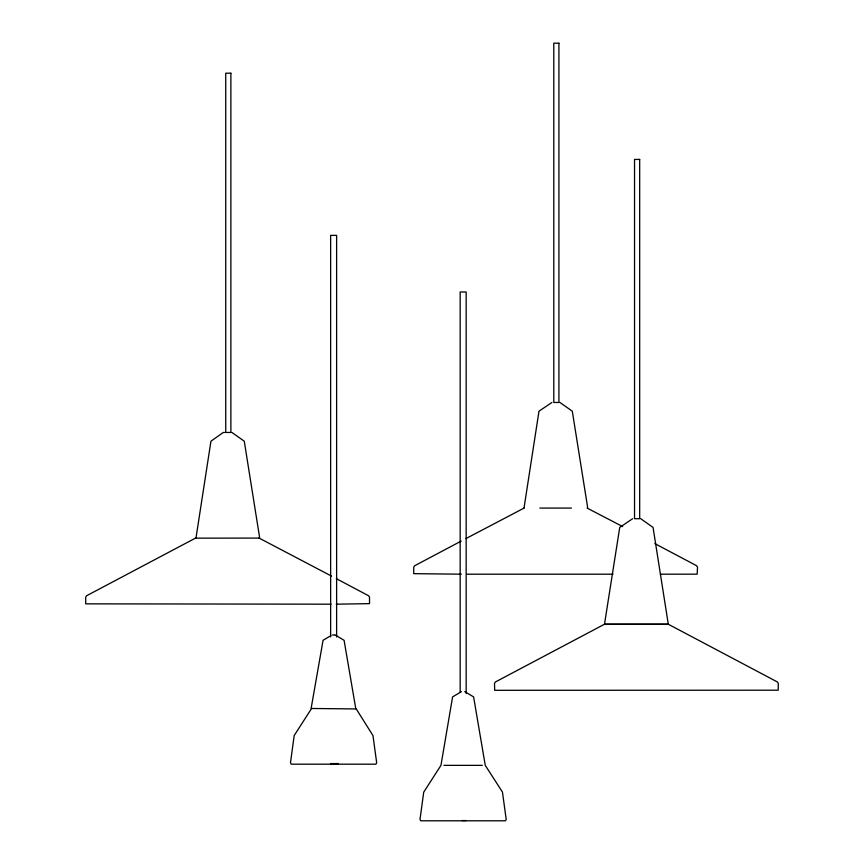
<?xml version="1.0" encoding="UTF-8"?>
<svg xmlns="http://www.w3.org/2000/svg" width="864" height="864" viewBox="0 0 864 864"><rect width="100%" height="100%" fill="white"/><g stroke="black" fill="none" stroke-linecap="round" stroke-linejoin="round"><path stroke-width="1.3" d="M330.836 635.656L323.071 640.3L311.116 708.469L356.238 708.944L372.967 735.566L376.672 762.75L375.959 764.186L291.2 764.186L290.488 762.75L294.181 735.566L311.418 708.739M461.473 691.61L452.596 696.913L440.953 765.353L423.716 792.18L420.012 819.364L420.725 820.8L505.483 820.8L506.196 819.364L502.459 792.083L485.255 765.353L473.612 696.913L464.746 691.61M461.203 541.08L414.634 565.758L413.737 567.248L413.726 573.653L461.333 574.193M465.966 538.564L524.081 508.075M355.784 708.718L344.088 640.3L335.21 634.997M331.56 576.115L259.081 538.078L259.61 537.451L244.264 441.191L231.919 432.464M632.664 518.692L619.736 527.418L604.508 624.11L668.596 624.391L777.406 681.977L778.302 683.467L778.205 690.206L494.694 690.304L494.489 683.467L495.385 681.977L604.195 624.391L668.282 624.11L653.054 527.418L640.71 518.692M338.429 763.571L330.48 763.571M259.168 538.078L195.404 538.164L86.594 595.75L85.698 597.24L85.73 603.85L331.031 604.184M465.988 820.562L461.981 820.562M551.912 402.473L538.985 411.199L524.016 508.064M224.554 432.464L223.29 432.464L210.946 441.191L195.977 538.056M539.86 508.075L571.428 508.075M466.571 574.193L613.04 574.193M660.366 574.193L697.162 574.171L697.529 567.065L696.503 565.661L654.836 543.607M336.226 604.184L369.522 603.644L369.511 597.24L368.755 595.858L336.323 578.642M332.424 634.997L334.735 634.997M443.912 765.353L482.296 765.353M622.706 526.586L587.12 508.086L587.65 507.449L572.303 411.199L559.958 402.473M466.16 693.576L466.16 291.989L460.166 291.989L460.166 692.226M336.625 636.962L336.625 235.375L330.642 235.375L330.642 636.962M558.922 43.2L553.781 43.2L553.781 402.473L558.922 402.473L558.922 43.2M230.882 73.192L225.731 73.192L225.731 432.464L230.882 432.464L230.882 73.192M639.673 159.419L634.532 159.419L634.532 518.692L639.673 518.692L639.673 159.419"/></g></svg>
